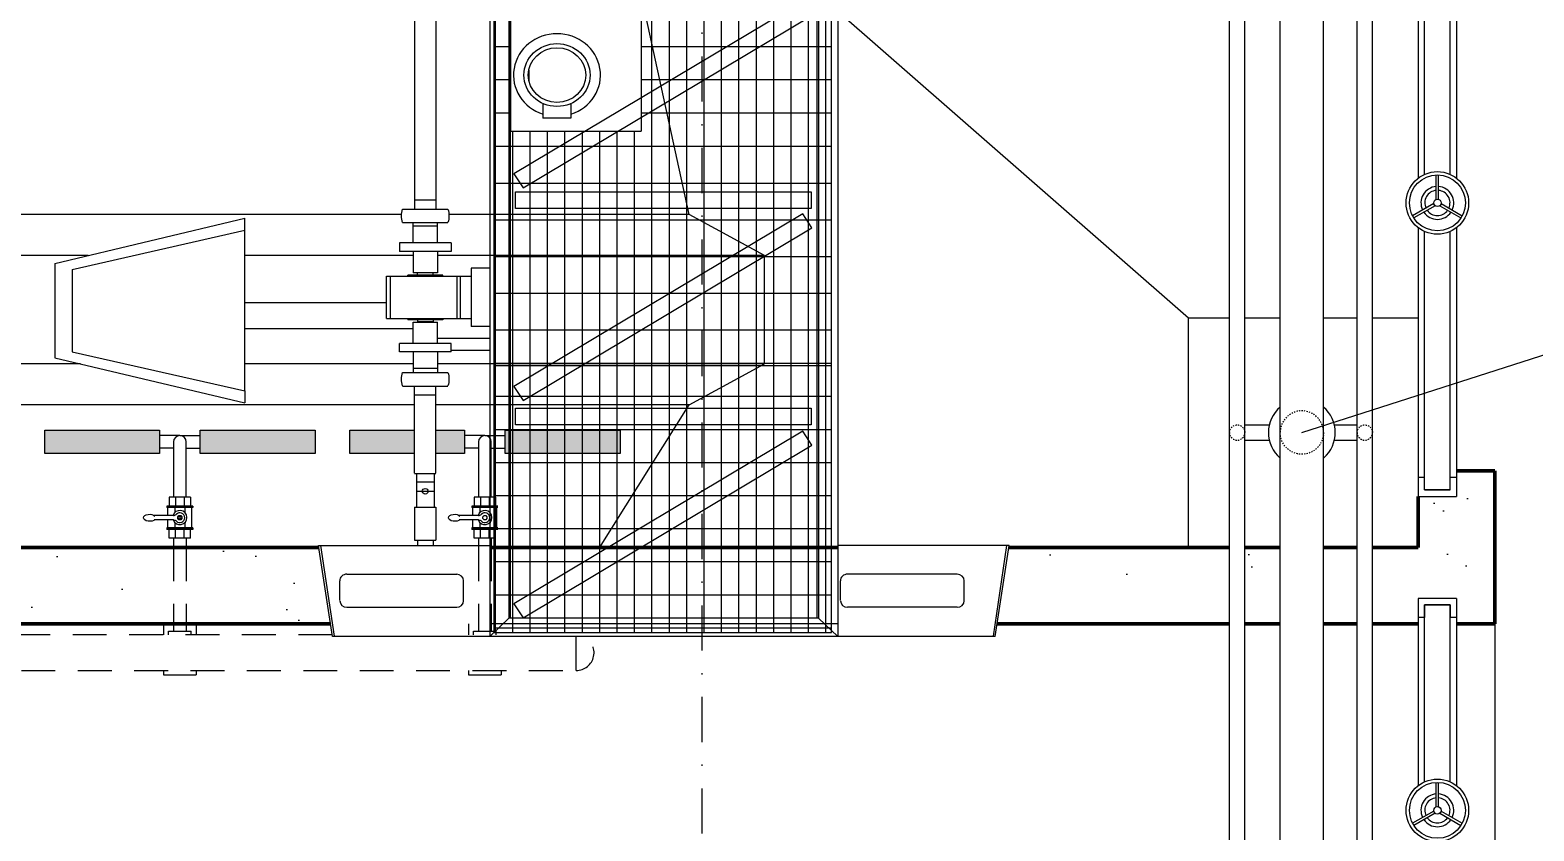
# Model space of a CAD drawing. Extents: x -2884 to -859, y 3232 to 5149.
# Drawn here: x -1777.3 to -1659.5, y 4768.7 to 4831.4 of the extents above; entities that cross this region are included whole.
import ezdxf

# ---------------------------------------------------------------- set-up
doc = ezdxf.new("R2010")
doc.units = 0
doc.header["$MEASUREMENT"] = 0
doc.linetypes.add('DGN Style 2', pattern=[442.02713, 265.216278, -176.810852])
doc.linetypes.add('DGN Style 4', pattern=[707.685435, 353.621704, -176.810852, 0.442027, -176.810852])
doc.layers.get('0').update_dxf_attribs({"linetype": 'CONTINUOUS', "lineweight": 15})
doc.layers.get('DEFPOINTS').update_dxf_attribs({"linetype": 'CONTINUOUS', "lineweight": 15})
for name, color, linetype, lineweight in [('Carroponte', 7, 'CONTINUOUS', 15), ('Muratura', 7, 'CONTINUOUS', 15), ('Paratoie', 7, 'CONTINUOUS', 15), ('Quote e scritte', 252, 'CONTINUOUS', 15), ('Tubazioni', 130, 'CONTINUOUS', 15), ('Tubazioni nascoste', 4, 'DGN Style 2', 15)]:
    doc.layers.add(name, color=color, linetype=linetype, lineweight=lineweight)
doc.dimstyles.new('SASA$0', dxfattribs={"dimtxt": 0.1, "dimasz": 0.1, "dimexe": 0.18, "dimexo": 0.0625, "dimgap": 0.1, "dimtad": 0, "dimzin": 0, "dimdsep": 46, "dimtxsty": 'Standard', "dimblk1": 'OBLIQUE', "dimblk2": 'OBLIQUE', "dimsah": 1, "dimcen": 0.09, "dimse1": 1, "dimse2": 1, "dimadec": 0, "dimazin": 0, "dimtfac": 1, "dimtdec": 4, "dimtofl": 0, "dimtmove": 0, "dimatfit": 3, "dimldrblk": 'OBLIQUE', "dimfxl": 1, "dimtolj": 1, "dimtzin": 0, "dimarcsym": 0})
pattern_1 = [(37.5, (37611.4005, -59850.958), (-0.3149668, 9.63411885), [0, -7.6, 0, -8.5, 0, -8.125]), (7.5, (37611.4, -59850.958), (8.8488835, 14.1107303), [0, -4.1, 0, -6.85, 0, -2.625]), (327.5, (37605.2505, -59850.958), (15.5707093, 0.0282953), [0, -2.5, 0, -9, 0, -11.75]), (317.5, (37605.25, -59850.958), (15.030633, 4.3883778), [0, -1.25, 0, -5.9, 0, -6.75])]

# ---------------------------------------------------------------- blocks, each defined once
blk = doc.blocks.new('_OBLIQUE')
at = {"color": 0, "linetype": 'ByBlock'}
blk.add_line((-0.5, -0.5), (0.5, 0.5), dxfattribs=at)
blk = doc.blocks.new('*D87')
at = {"layer": 'DEFPOINTS', "color": 0, "linetype": 'Continuous', "transparency": 16777216}
for p in [(-1662.52, 4784.88), (-1662.52, 4754.88), (-1657.37, 4754.88)]:
    blk.add_point(p, dxfattribs=at)
at = {"layer": 'Quote e scritte', "color": 0, "linetype": 'Continuous', "lineweight": -2, "transparency": 16777216}
for p, q in [((-1657.37, 4784.88), (-1657.37, 4774.01)), ((-1657.37, 4754.88), (-1657.37, 4765.76))]:
    blk.add_line(p, q, dxfattribs=at)
at = {"layer": 'Quote e scritte', "color": 0, "linetype": 'Continuous', "lineweight": -2, "transparency": 16777216, "xscale": 2.5, "yscale": 2.5, "zscale": 2.5}
for p, rotation in [((-1657.37, 4784.88), 90), ((-1657.37, 4754.88), 270)]:
    blk.add_blockref('_OBLIQUE', p, dxfattribs=dict(at, rotation=rotation))
at = {"layer": 'Quote e scritte', "color": 0, "linetype": 'Continuous', "transparency": 16777216, "insert": (-1657.37, 4769.88), "char_height": 2.5, "attachment_point": 5, "rotation": 90}
blk.add_mtext('\\A1;1.50', dxfattribs=at)

msp = doc.modelspace()

# ---------------------------------------------------------------- hatches: boundary and pattern name
at = {"layer": 'Muratura', "linetype": 'Continuous'}
h = msp.add_hatch(dxfattribs=at)
h.set_pattern_fill('AR-SAND', color=256, scale=5)
h.set_pattern_definition(pattern_1)
h.paths.add_polyline_path([(-1683.313, 4790.882), (-1700.625, 4790.882), (-1701.544, 4784.882), (-1683.313, 4784.882)])
h.paths.add_polyline_path([(-1679.344, 4790.882), (-1682.113, 4790.882), (-1682.113, 4784.882), (-1679.344, 4784.882)])
h.paths.add_polyline_path([(-1673.313, 4790.882), (-1675.944, 4790.882), (-1675.944, 4784.882), (-1673.313, 4784.882)])
h.paths.add_polyline_path([(-1662.52, 4796.882), (-1665.52, 4796.882), (-1665.52, 4796.382), (-1665.52, 4794.882), (-1668.52, 4794.882), (-1668.52, 4790.882), (-1672.113, 4790.882), (-1672.113, 4784.882), (-1668.52, 4784.882), (-1668.52, 4785.382), (-1668.52, 4786.882), (-1665.52, 4786.882), (-1665.52, 4785.382), (-1665.52, 4784.882), (-1662.52, 4784.882)])
h = msp.add_hatch(dxfattribs=at)
h.set_pattern_fill('AR-SAND', color=256, scale=5)
h.set_pattern_definition(pattern_1)
h.paths.add_polyline_path([(-1816.026, 4790.882), (-1867.394, 4790.882), (-1867.394, 4784.882), (-1816.026, 4784.882)])
h.paths.add_polyline_path([(-1763.458, 4790.882), (-1814.826, 4790.882), (-1814.826, 4784.882), (-1763.458, 4784.882)])
h.paths.add_polyline_path([(-1754.712, 4790.882), (-1762.258, 4790.882), (-1762.258, 4784.882), (-1753.793, 4784.882)])
at = {"layer": 'Tubazioni', "linetype": 'Continuous'}
h = msp.add_hatch(dxfattribs=at)
h.set_pattern_fill('DOTS', color=256, scale=10)
h.paths.add_polyline_path([(-1731.094, 4800.072), (-1731.323, 4800.072), (-1731.323, 4798.232), (-1731.094, 4798.232)])
h.paths.add_polyline_path([(-1731.323, 4800.072), (-1732.687, 4800.072), (-1732.687, 4798.232), (-1731.323, 4798.232)])
h.paths.add_polyline_path([(-1732.687, 4800.072), (-1734.052, 4800.072), (-1734.052, 4798.232), (-1732.687, 4798.232)])
h.paths.add_polyline_path([(-1734.052, 4800.072), (-1740.094, 4800.072), (-1740.094, 4798.232), (-1734.052, 4798.232)])
h.paths.add_polyline_path([(-1743.282, 4800.072), (-1745.541, 4800.072), (-1745.541, 4798.232), (-1743.282, 4798.232)])
h.paths.add_polyline_path([(-1747.205, 4800.072), (-1752.282, 4800.072), (-1752.282, 4798.232), (-1747.205, 4798.232)])
h.paths.add_polyline_path([(-1755.006, 4800.072), (-1764.006, 4800.072), (-1764.006, 4798.232), (-1755.006, 4798.232)])
h.paths.add_polyline_path([(-1767.195, 4800.072), (-1776.195, 4800.072), (-1776.195, 4798.232), (-1767.195, 4798.232)])
h.paths.add_polyline_path([(-1778.919, 4800.072), (-1787.919, 4800.072), (-1787.919, 4798.232), (-1778.919, 4798.232)])
h.paths.add_polyline_path([(-1791.107, 4800.072), (-1800.107, 4800.072), (-1800.107, 4798.232), (-1791.107, 4798.232)])
h.paths.add_polyline_path([(-1815.02, 4800.072), (-1824.02, 4800.072), (-1824.02, 4798.232), (-1815.02, 4798.232)])
h.paths.add_polyline_path([(-1802.832, 4800.072), (-1811.832, 4800.072), (-1811.832, 4798.232), (-1802.832, 4798.232)])
h.paths.add_polyline_path([(-1826.745, 4800.072), (-1835.745, 4800.072), (-1835.745, 4798.232), (-1826.745, 4798.232)])
h.paths.add_polyline_path([(-1838.933, 4800.072), (-1847.933, 4800.072), (-1847.933, 4798.232), (-1838.933, 4798.232)])
h.paths.add_polyline_path([(-1850.657, 4800.072), (-1859.657, 4800.072), (-1859.657, 4798.232), (-1850.657, 4798.232)])
h.paths.add_polyline_path([(-1862.846, 4800.072), (-1871.846, 4800.072), (-1871.846, 4798.232), (-1862.846, 4798.232)])
h.paths.add_polyline_path([(-1874.57, 4800.072), (-1883.57, 4800.072), (-1883.57, 4798.232), (-1874.57, 4798.232)])
h.paths.add_polyline_path([(-1886.758, 4800.072), (-1895.758, 4800.072), (-1895.758, 4798.232), (-1886.758, 4798.232)])

# ---------------------------------------------------------------- linework, layer by layer
at = {"layer": 'Carroponte', "extrusion": (0, 0, -1)}
for p, q in [((-1741.311, 4883.146), (-1741.311, 4783.908)), ((-1740.873, 4784.202), (-1740.873, 4882.648)), ((-1739.811, 4883.146), (-1739.811, 4785.334)), ((-1728.595, 4784.202), (-1728.595, 4882.648)), ((-1727.23, 4784.202), (-1727.23, 4882.648)), ((-1725.866, 4784.202), (-1725.866, 4882.648)), ((-1724.502, 4784.202), (-1724.502, 4882.648)), ((-1723.138, 4784.202), (-1723.138, 4882.648)), ((-1721.773, 4784.202), (-1721.773, 4882.648)), ((-1720.409, 4784.202), (-1720.409, 4882.648)), ((-1719.045, 4784.202), (-1719.045, 4882.648)), ((-1717.681, 4784.202), (-1717.681, 4882.648)), ((-1716.316, 4784.202), (-1716.316, 4882.648)), ((-1715.527, 4883.146), (-1715.527, 4785.334)), ((-1714.952, 4784.202), (-1714.952, 4882.648)), ((-1714.026, 4883.146), (-1714.026, 4783.908)), ((-1747.205, 4857.877), (-1747.205, 4817.401)), ((-1745.541, 4858.24), (-1745.541, 4817.401)), ((-1739.674, 4835.68), (-1739.674, 4823.497)), ((-1729.442, 4835.68), (-1729.442, 4823.497)), ((-1740.999, 4830.136), (-1739.674, 4830.136)), ((-1729.442, 4830.136), (-1714.519, 4830.136)), ((-1738.255, 4828.293), (-1738.255, 4827.489)), ((-1740.999, 4827.544), (-1739.674, 4827.544)), ((-1729.442, 4827.544), (-1714.519, 4827.544)), ((-1737.137, 4825.675), (-1737.137, 4824.534)), ((-1734.954, 4825.675), (-1734.954, 4824.534)), ((-1740.999, 4824.952), (-1739.674, 4824.952)), ((-1734.954, 4824.534), (-1737.137, 4824.534)), ((-1729.442, 4824.952), (-1714.519, 4824.952)), ((-1739.674, 4823.497), (-1729.442, 4823.497)), ((-1739.509, 4784.202), (-1739.509, 4823.497)), ((-1738.144, 4784.202), (-1738.144, 4823.497)), ((-1736.78, 4784.202), (-1736.78, 4823.497)), ((-1735.416, 4784.202), (-1735.416, 4823.497)), ((-1734.052, 4784.202), (-1734.052, 4823.497)), ((-1732.687, 4784.202), (-1732.687, 4823.497)), ((-1731.323, 4784.202), (-1731.323, 4823.497)), ((-1729.959, 4784.202), (-1729.959, 4823.497)), ((-1740.999, 4822.32), (-1714.519, 4822.32)), ((-1740.999, 4819.44), (-1714.519, 4819.44)), ((-1748.16, 4817.401), (-1744.586, 4817.401)), ((-1745.541, 4818.106), (-1747.205, 4818.106)), ((-1775.418, 4813.139), (-1760.52, 4816.678)), ((-1760.52, 4814.963), (-1760.52, 4816.678)), ((-1748.16, 4816.343), (-1744.586, 4816.343)), ((-1747.314, 4814.747), (-1747.314, 4816.343)), ((-1745.404, 4816.053), (-1747.314, 4816.053)), ((-1745.404, 4814.747), (-1745.404, 4816.343)), ((-1740.999, 4816.561), (-1714.519, 4816.561)), ((-1774.054, 4812.663), (-1760.52, 4815.756)), ((-1760.52, 4803.143), (-1760.52, 4814.963)), ((-1744.34, 4814.747), (-1748.378, 4814.747)), ((-1748.378, 4814.747), (-1748.378, 4814.083)), ((-1744.34, 4814.083), (-1748.378, 4814.083)), ((-1747.314, 4814.083), (-1747.314, 4812.403)), ((-1745.404, 4814.083), (-1745.404, 4812.403)), ((-1744.34, 4814.747), (-1744.34, 4814.083)), ((-1740.999, 4813.682), (-1714.519, 4813.682)), ((-1775.418, 4813.139), (-1775.418, 4805.749)), ((-1774.054, 4812.663), (-1774.054, 4806.205)), ((-1742.757, 4812.756), (-1742.757, 4808.194)), ((-1741.311, 4812.756), (-1742.757, 4812.756)), ((-1749.415, 4812.134), (-1742.757, 4812.134)), ((-1749.415, 4808.816), (-1749.415, 4812.134)), ((-1749.088, 4808.816), (-1749.088, 4812.134)), ((-1744.995, 4812.217), (-1747.723, 4812.217)), ((-1747.723, 4812.134), (-1747.723, 4812.217)), ((-1745.404, 4812.403), (-1747.314, 4812.403)), ((-1746.987, 4812.217), (-1746.987, 4812.403)), ((-1745.759, 4812.403), (-1746.987, 4812.403)), ((-1745.759, 4812.217), (-1745.759, 4812.403)), ((-1744.995, 4812.134), (-1744.995, 4812.217)), ((-1743.876, 4808.816), (-1743.876, 4812.134)), ((-1743.603, 4808.816), (-1743.603, 4812.134)), ((-1740.999, 4810.802), (-1714.519, 4810.802)), ((-1760.52, 4810.068), (-1749.415, 4810.068)), ((-1760.52, 4808.039), (-1747.314, 4808.039)), ((-1749.415, 4808.816), (-1742.757, 4808.816)), ((-1747.723, 4808.795), (-1747.723, 4808.712)), ((-1744.995, 4808.712), (-1747.723, 4808.712)), ((-1747.314, 4806.867), (-1747.314, 4808.546)), ((-1747.314, 4808.546), (-1745.404, 4808.546)), ((-1746.987, 4808.712), (-1746.987, 4808.567)), ((-1745.759, 4808.567), (-1746.987, 4808.567)), ((-1745.759, 4808.712), (-1745.759, 4808.567)), ((-1745.404, 4806.867), (-1745.404, 4808.546)), ((-1744.995, 4808.795), (-1744.995, 4808.712)), ((-1741.311, 4808.194), (-1742.757, 4808.194)), ((-1740.999, 4807.923), (-1714.519, 4807.923)), ((-1744.34, 4806.867), (-1748.378, 4806.867)), ((-1748.378, 4806.203), (-1748.378, 4806.867)), ((-1745.404, 4807.281), (-1741.311, 4807.281)), ((-1744.34, 4806.203), (-1744.34, 4806.867)), ((-1775.418, 4805.749), (-1760.52, 4802.21)), ((-1774.054, 4806.205), (-1760.52, 4803.14)), ((-1744.34, 4806.203), (-1748.378, 4806.203)), ((-1747.314, 4806.203), (-1747.314, 4804.586)), ((-1745.404, 4806.203), (-1745.404, 4804.586)), ((-1744.34, 4806.348), (-1741.311, 4806.348)), ((-1748.16, 4804.586), (-1744.586, 4804.586)), ((-1745.404, 4804.897), (-1747.314, 4804.897)), ((-1740.999, 4805.318), (-1714.519, 4805.318)), ((-1740.999, 4805.144), (-1714.519, 4805.144)), ((-1760.52, 4803.143), (-1760.52, 4802.21)), ((-1748.16, 4803.528), (-1744.586, 4803.528)), ((-1747.205, 4796.687), (-1747.205, 4803.528)), ((-1745.541, 4796.687), (-1745.541, 4803.528)), ((-1745.541, 4802.823), (-1747.205, 4802.823)), ((-1740.999, 4802.726), (-1714.519, 4802.726)), ((-1740.999, 4800.134), (-1714.519, 4800.134)), ((-1740.999, 4797.542), (-1714.519, 4797.542)), ((-1747.205, 4796.661), (-1745.541, 4796.661)), ((-1747.041, 4796.661), (-1747.041, 4796.013)), ((-1747.041, 4796.013), (-1747.041, 4794.043)), ((-1747.041, 4796.013), (-1745.677, 4796.013)), ((-1745.677, 4796.661), (-1745.677, 4796.013)), ((-1745.677, 4796.013), (-1745.677, 4794.043)), ((-1747.041, 4795.288), (-1745.677, 4795.288)), ((-1740.999, 4794.95), (-1714.519, 4794.95)), ((-1747.205, 4794.043), (-1745.541, 4794.043)), ((-1747.205, 4794.043), (-1747.205, 4791.451)), ((-1745.541, 4794.043), (-1745.541, 4791.451)), ((-1747.205, 4791.451), (-1745.541, 4791.451)), ((-1746.987, 4791.451), (-1746.987, 4791.036)), ((-1745.759, 4791.451), (-1745.759, 4791.036)), ((-1740.999, 4792.358), (-1714.519, 4792.358)), ((-1753.644, 4783.908), (-1754.736, 4791.036)), ((-1754.736, 4791.036), (-1741.311, 4791.036)), ((-1753.481, 4783.934), (-1754.545, 4791.036)), ((-1700.602, 4791.036), (-1714.026, 4791.036)), ((-1701.83, 4783.934), (-1700.766, 4791.036)), ((-1701.693, 4783.908), (-1700.602, 4791.036)), ((-1740.999, 4789.765), (-1714.519, 4789.765)), ((-1753.071, 4786.708), (-1753.071, 4788.263)), ((-1752.526, 4788.781), (-1743.903, 4788.781)), ((-1743.358, 4786.708), (-1743.358, 4788.263)), ((-1713.808, 4786.708), (-1713.808, 4788.263)), ((-1704.667, 4788.781), (-1713.262, 4788.781)), ((-1704.122, 4786.708), (-1704.122, 4788.263)), ((-1740.999, 4787.173), (-1714.519, 4787.173)), ((-1752.526, 4786.189), (-1743.903, 4786.189)), ((-1704.667, 4786.189), (-1713.262, 4786.189)), ((-1739.811, 4785.334), (-1741.311, 4783.908)), ((-1740.999, 4784.581), (-1714.519, 4784.581)), ((-1715.527, 4785.334), (-1739.811, 4785.334)), ((-1715.527, 4785.334), (-1714.026, 4783.908)), ((-1701.693, 4783.908), (-1753.644, 4783.908))]:
    msp.add_line(p, q, dxfattribs=at)
at = {"layer": 'Carroponte', "extrusion": (0, 0, -1), "flags": 128}
for points in [[(1740.999, 4784.202), (1714.519, 4784.202), (1714.519, 4882.648), (1740.999, 4882.648)], [(1716.778, 4833.67), (1739.414, 4820.152), (1738.688, 4819.054), (1716.052, 4832.573)], [(1739.305, 4818.752), (1716.117, 4818.752), (1716.117, 4817.456), (1739.305, 4817.456)], [(1716.778, 4817.018), (1739.414, 4803.499), (1738.688, 4802.402), (1716.052, 4815.921)], [(1739.305, 4801.789), (1716.117, 4801.789), (1716.117, 4800.493), (1739.305, 4800.493)], [(1716.778, 4799.989), (1739.414, 4786.47), (1738.688, 4785.373), (1716.052, 4798.891)]]:
    msp.add_lwpolyline(points, close=True, dxfattribs=at)
msp.add_lwpolyline([(1739.674, 4785.334), (1739.674, 4836.094), (1739.674, 4836.094), (1739.674, 4873.037), (1739.674, 4873.037), (1739.674, 4883.017), (1715.663, 4883.017), (1715.663, 4785.334)], dxfattribs=at)
at = {"layer": 'Carroponte'}
for centre, major_axis, start_param, end_param in [((-1736.04, 4827.903), (3.411, 0), -1.2450668, 4.3866595), ((-1752.521, 4788.262), (0.546, 0), 1.5707963, 3.1415927), ((-1743.91, 4788.262), (0.546, 0), 0, 1.5707963), ((-1713.271, 4788.262), (0.546, 0), 1.5707963, 3.1415927), ((-1704.66, 4788.262), (0.546, 0), 0, 1.5707963), ((-1752.521, 4786.706), (0.546, 0), 3.1415927, 4.712389), ((-1743.91, 4786.706), (0.546, 0), -1.5707963, 0), ((-1713.271, 4786.706), (0.546, 0), 3.1415927, 4.712389), ((-1704.66, 4786.706), (0.546, 0), -1.5707963, 0)]:
    msp.add_ellipse(centre, major_axis=major_axis, ratio=0.95, start_param=start_param, end_param=end_param, dxfattribs=at)
for centre, major_axis in [((-1736.04, 4827.903), (2.592, 0)), ((-1736.04, 4827.903), (2.251, 0)), ((-1746.372, 4795.278), (-0.232, 0))]:
    msp.add_ellipse(centre, major_axis=major_axis, ratio=0.95, dxfattribs=at)
at = {"layer": 'Carroponte', "extrusion": (0, 0, -1)}
for centre, start_param, end_param in [((-1745.23, 4816.868), -0.234045, 0.234045), ((-1747.513, 4816.868), 2.9075476, 3.3756377), ((-1745.23, 4804.065), -0.234045, 0.234045), ((-1747.513, 4804.065), 2.9075476, 3.3756377)]:
    msp.add_ellipse(centre, major_axis=(-3.002, 0), ratio=0.76, start_param=start_param, end_param=end_param, dxfattribs=at)
at = {"layer": 'Muratura', "linetype": 'Continuous'}
for p, q in [((-1725.677, 4816.986), (-1732.708, 4849.247)), ((-1732.708, 4849.247), (-1686.52, 4808.882)), ((-1748.229, 4816.986), (-1895.831, 4816.986)), ((-1725.677, 4816.986), (-1744.515, 4816.986)), ((-1719.766, 4813.764), (-1725.677, 4816.986)), ((-1772.788, 4813.764), (-1868.52, 4813.764)), ((-1747.314, 4813.764), (-1760.52, 4813.764)), ((-1719.766, 4813.764), (-1745.404, 4813.764)), ((-1719.766, 4805.271), (-1719.766, 4813.764)), ((-1686.52, 4790.882), (-1686.52, 4808.882)), ((-1686.52, 4808.882), (-1683.313, 4808.882)), ((-1682.113, 4808.882), (-1679.344, 4808.882)), ((-1675.944, 4808.882), (-1673.313, 4808.882)), ((-1672.113, 4808.882), (-1668.52, 4808.882)), ((-1773.406, 4805.271), (-1868.52, 4805.271)), ((-1747.314, 4805.271), (-1760.52, 4805.271)), ((-1719.766, 4805.271), (-1745.404, 4805.271)), ((-1725.677, 4802.049), (-1719.766, 4805.271)), ((-1747.205, 4802.049), (-1895.831, 4802.049)), ((-1725.677, 4802.049), (-1745.541, 4802.049)), ((-1732.708, 4790.86), (-1725.677, 4802.049)), ((-1714.026, 4784.882), (-1741.311, 4784.882))]:
    msp.add_line(p, q, dxfattribs=at)
at = {"layer": 'Muratura', "linetype": 'Continuous', "lineweight": 50}
for p, q in [((-1665.52, 4796.882), (-1662.52, 4796.882)), ((-1662.52, 4796.882), (-1662.52, 4784.882)), ((-1754.712, 4790.882), (-1897.571, 4790.882)), ((-1714.026, 4790.882), (-1741.311, 4790.882)), ((-1683.313, 4790.882), (-1700.625, 4790.882)), ((-1679.344, 4790.882), (-1682.113, 4790.882)), ((-1673.313, 4790.882), (-1675.944, 4790.882)), ((-1668.52, 4790.882), (-1672.113, 4790.882)), ((-1753.793, 4784.882), (-1897.458, 4784.882)), ((-1683.313, 4784.882), (-1701.544, 4784.882)), ((-1679.344, 4784.882), (-1682.113, 4784.882)), ((-1673.313, 4784.882), (-1675.944, 4784.882)), ((-1668.52, 4784.882), (-1672.113, 4784.882)), ((-1662.52, 4784.882), (-1665.52, 4784.882))]:
    msp.add_line(p, q, dxfattribs=at)
at = {"layer": 'Muratura', "ltscale": 0.0001}
for p, q in [((-1766.891, 4784.882), (-1766.891, 4784.035)), ((-1764.322, 4784.882), (-1764.322, 4784.035)), ((-1742.978, 4784.882), (-1742.978, 4784.035)), ((-1766.891, 4781.235), (-1766.891, 4780.904)), ((-1766.891, 4780.904), (-1764.322, 4780.904)), ((-1764.322, 4781.235), (-1764.322, 4780.904)), ((-1742.978, 4781.235), (-1742.978, 4780.904)), ((-1742.978, 4780.904), (-1740.409, 4780.904)), ((-1740.409, 4781.235), (-1740.409, 4780.904))]:
    msp.add_line(p, q, dxfattribs=at)
at = {"layer": 'Muratura', "linetype": 'Continuous', "lineweight": 50}
msp.add_lwpolyline([(-1668.52, 4790.882), (-1668.52, 4794.882)], dxfattribs=at)
at = {"layer": 'Paratoie'}
for p, q in [((-1668.02, 4820.12), (-1668.02, 4840.382)), ((-1666.02, 4820.12), (-1666.02, 4840.382)), ((-1668.02, 4795.382), (-1668.02, 4815.644)), ((-1666.02, 4795.382), (-1666.02, 4815.644)), ((-1668.52, 4796.382), (-1668.52, 4794.882)), ((-1668.52, 4796.382), (-1668.02, 4796.382)), ((-1666.02, 4796.382), (-1665.52, 4796.382)), ((-1665.52, 4796.382), (-1665.52, 4794.882)), ((-1668.02, 4795.382), (-1666.02, 4795.382)), ((-1668.52, 4786.882), (-1668.52, 4785.382)), ((-1665.52, 4786.882), (-1665.52, 4785.382)), ((-1668.02, 4785.382), (-1668.52, 4785.382)), ((-1668.02, 4786.382), (-1666.02, 4786.382)), ((-1666.02, 4786.382), (-1668.02, 4786.382)), ((-1668.02, 4786.382), (-1668.02, 4785.382)), ((-1668.02, 4772.51), (-1668.02, 4786.382)), ((-1666.02, 4786.382), (-1666.02, 4785.382)), ((-1666.02, 4772.51), (-1666.02, 4786.382)), ((-1665.52, 4785.382), (-1666.02, 4785.382))]:
    msp.add_line(p, q, dxfattribs=at)
at = {"layer": 'Paratoie', "linetype": 'Continuous'}
for p, q in [((-1668.52, 4839.382), (-1668.52, 4819.821)), ((-1665.52, 4839.382), (-1665.52, 4819.821)), ((-1667.117, 4818.154), (-1667.117, 4820.07)), ((-1666.923, 4818.154), (-1666.923, 4820.07)), ((-1667.304, 4817.829), (-1668.964, 4816.872)), ((-1667.208, 4817.662), (-1668.867, 4816.704)), ((-1666.832, 4817.662), (-1665.173, 4816.704)), ((-1666.736, 4817.829), (-1665.077, 4816.871)), ((-1668.52, 4815.943), (-1668.52, 4796.382)), ((-1665.52, 4815.943), (-1665.52, 4796.382)), ((-1668.52, 4794.882), (-1665.52, 4794.882)), ((-1665.52, 4786.882), (-1668.52, 4786.882)), ((-1668.52, 4785.382), (-1668.52, 4772.211)), ((-1665.52, 4785.382), (-1665.52, 4772.211)), ((-1667.117, 4770.545), (-1667.117, 4772.461)), ((-1666.923, 4770.545), (-1666.923, 4772.461)), ((-1667.304, 4770.22), (-1668.964, 4769.262)), ((-1667.208, 4770.053), (-1668.867, 4769.095)), ((-1666.832, 4770.053), (-1665.173, 4769.095)), ((-1666.736, 4770.22), (-1665.077, 4769.262))]:
    msp.add_line(p, q, dxfattribs=at)
at = {"layer": 'Paratoie', "extrusion": (0, 0, -1)}
for p, q in [((-1668.02, 4795.382), (-1668.02, 4796.382)), ((-1666.02, 4795.382), (-1666.02, 4796.382)), ((-1666.02, 4795.382), (-1668.02, 4795.382))]:
    msp.add_line(p, q, dxfattribs=at)
at = {"layer": 'Paratoie', "linetype": 'Continuous'}
for centre, radius in [((-1667.02, 4817.882), 2.451), ((-1667.02, 4817.882), 2.19), ((-1667.02, 4817.882), 0.289), ((-1667.02, 4770.272), 2.451), ((-1667.02, 4770.272), 2.19), ((-1667.02, 4770.272), 0.289)]:
    msp.add_circle(centre, radius, dxfattribs=at)
for centre, radius, start, end in [((-1667.02, 4817.882), 1.288, 94.30378, 205.69339), ((-1667.02, 4817.882), 0.989, 95.60889, 204.38732), ((-1667.02, 4817.882), 1.288, 334.30456, 85.69413), ((-1667.02, 4817.882), 0.989, 335.61001, 84.38819), ((-1667.02, 4817.882), 0.989, 215.60765, 324.38967), ((-1667.02, 4817.882), 1.288, 214.30278, 325.69518), ((-1667.02, 4770.272), 1.288, 94.30378, 205.69339), ((-1667.02, 4770.272), 0.989, 95.60889, 204.38732), ((-1667.02, 4770.272), 1.288, 334.30456, 85.69413), ((-1667.02, 4770.272), 0.989, 335.61001, 84.38819), ((-1667.02, 4770.272), 1.288, 214.30278, 325.69518), ((-1667.02, 4770.272), 0.989, 215.60765, 324.38967)]:
    msp.add_arc(centre, radius, start, end, dxfattribs=at)
at = {"layer": 'Quote e scritte', "linetype": 'DGN Style 4', "ltscale": 0.01}
msp.add_line((-1724.675, 4922.606), (-1724.675, 4723.428), dxfattribs=at)
at = {"layer": 'Quote e scritte', "linetype": 'Continuous'}
msp.add_line((-1677.644, 4799.882), (-1617.688, 4819.104), dxfattribs=at)
at = {"layer": 'Tubazioni'}
for p, q in [((-1679.344, 4739.773), (-1679.344, 4923.216)), ((-1675.944, 4739.773), (-1675.944, 4923.216)), ((-1683.313, 4739.773), (-1683.313, 4890.503)), ((-1682.113, 4739.773), (-1682.113, 4890.503)), ((-1673.313, 4746.46), (-1673.313, 4890.503)), ((-1672.113, 4746.46), (-1672.113, 4890.503))]:
    msp.add_line(p, q, dxfattribs=at)
at = {"layer": 'Tubazioni', "linetype": 'Continuous'}
for p, q in [((-1765.606, 4799.652), (-1767.195, 4799.652)), ((-1765.606, 4799.652), (-1764.006, 4799.652)), ((-1741.694, 4799.652), (-1743.282, 4799.652)), ((-1741.694, 4799.652), (-1740.094, 4799.652)), ((-1682.113, 4800.482), (-1680.194, 4800.482)), ((-1675.094, 4800.482), (-1673.313, 4800.482)), ((-1766.106, 4798.652), (-1767.195, 4798.652)), ((-1765.106, 4798.652), (-1764.006, 4798.652)), ((-1742.194, 4798.652), (-1743.282, 4798.652)), ((-1741.194, 4798.652), (-1740.094, 4798.652)), ((-1682.113, 4799.282), (-1680.194, 4799.282)), ((-1675.094, 4799.282), (-1673.313, 4799.282)), ((-1662.52, 4784.882), (-1662.52, 4754.882))]:
    msp.add_line(p, q, dxfattribs=at)
at = {"layer": 'Tubazioni', "extrusion": (0, 0, -1)}
for p, q in [((-1766.106, 4799.152), (-1766.106, 4794.811)), ((-1765.106, 4794.811), (-1765.106, 4799.152)), ((-1742.194, 4799.152), (-1742.194, 4794.811)), ((-1741.194, 4794.811), (-1741.194, 4799.152)), ((-1764.766, 4794.811), (-1766.447, 4794.811)), ((-1766.447, 4794.811), (-1766.447, 4794.125)), ((-1765.954, 4794.789), (-1765.954, 4794.125)), ((-1765.258, 4794.789), (-1765.258, 4794.125)), ((-1764.766, 4794.811), (-1764.766, 4794.125)), ((-1740.853, 4794.811), (-1742.534, 4794.811)), ((-1742.534, 4794.811), (-1742.534, 4794.125)), ((-1742.042, 4794.789), (-1742.042, 4794.125)), ((-1741.346, 4794.789), (-1741.346, 4794.125)), ((-1740.853, 4794.811), (-1740.853, 4794.125)), ((-1764.595, 4794.125), (-1766.618, 4794.125)), ((-1766.618, 4794.125), (-1766.618, 4794)), ((-1764.595, 4794.063), (-1766.618, 4794.063)), ((-1764.595, 4794), (-1766.618, 4794)), ((-1766.556, 4793.435), (-1766.556, 4794)), ((-1765.986, 4793.622), (-1765.986, 4794)), ((-1765.196, 4793.635), (-1765.196, 4794)), ((-1764.657, 4792.415), (-1764.657, 4794)), ((-1764.595, 4794.125), (-1764.595, 4794)), ((-1740.682, 4794.125), (-1742.705, 4794.125)), ((-1742.705, 4794.125), (-1742.705, 4794)), ((-1740.682, 4794.063), (-1742.705, 4794.063)), ((-1740.682, 4794), (-1742.705, 4794)), ((-1742.643, 4793.435), (-1742.643, 4794)), ((-1742.073, 4793.622), (-1742.073, 4794)), ((-1741.283, 4793.635), (-1741.283, 4794)), ((-1740.744, 4792.415), (-1740.744, 4794)), ((-1766.112, 4793.375), (-1767.617, 4793.375)), ((-1766.105, 4793.032), (-1767.61, 4793.032)), ((-1766.618, 4792.415), (-1766.618, 4792.291)), ((-1764.595, 4792.415), (-1766.618, 4792.415)), ((-1766.556, 4792.415), (-1766.556, 4792.985)), ((-1765.986, 4792.415), (-1765.986, 4792.793)), ((-1765.196, 4792.415), (-1765.196, 4792.848)), ((-1764.595, 4792.415), (-1764.595, 4792.291)), ((-1742.2, 4793.375), (-1743.704, 4793.375)), ((-1742.192, 4793.032), (-1743.697, 4793.032)), ((-1742.705, 4792.415), (-1742.705, 4792.291)), ((-1740.682, 4792.415), (-1742.705, 4792.415)), ((-1742.643, 4792.415), (-1742.643, 4792.985)), ((-1742.073, 4792.415), (-1742.073, 4792.793)), ((-1741.284, 4792.415), (-1741.283, 4792.848)), ((-1764.595, 4792.353), (-1766.618, 4792.353)), ((-1764.595, 4792.291), (-1766.618, 4792.291)), ((-1766.447, 4791.605), (-1766.447, 4792.291)), ((-1764.766, 4791.605), (-1766.447, 4791.605)), ((-1766.106, 4791.605), (-1766.106, 4790.882)), ((-1765.954, 4791.633), (-1765.954, 4792.291)), ((-1765.259, 4791.633), (-1765.259, 4792.291)), ((-1765.106, 4791.605), (-1765.106, 4790.882)), ((-1764.766, 4791.605), (-1764.766, 4792.291)), ((-1740.682, 4792.353), (-1742.705, 4792.353)), ((-1740.682, 4792.291), (-1742.705, 4792.291)), ((-1742.534, 4791.605), (-1742.534, 4792.291)), ((-1740.853, 4791.605), (-1742.534, 4791.605)), ((-1742.194, 4791.605), (-1742.194, 4790.882)), ((-1742.042, 4791.633), (-1742.042, 4792.291)), ((-1741.346, 4791.633), (-1741.346, 4792.291)), ((-1741.194, 4791.605), (-1741.194, 4790.882)), ((-1740.853, 4791.605), (-1740.853, 4792.291))]:
    msp.add_line(p, q, dxfattribs=at)
at = {"layer": 'Tubazioni', "linetype": 'Continuous'}
for points in [[(-1776.195, 4800.072), (-1767.195, 4800.072), (-1767.195, 4798.232), (-1776.195, 4798.232)], [(-1764.006, 4800.072), (-1755.006, 4800.072), (-1755.006, 4798.232), (-1764.006, 4798.232)], [(-1740.094, 4800.072), (-1731.094, 4800.072), (-1731.094, 4798.232), (-1740.094, 4798.232)]]:
    msp.add_lwpolyline(points, close=True, dxfattribs=at)
for points in [[(-1747.205, 4798.232), (-1752.282, 4798.232), (-1752.282, 4800.072), (-1747.205, 4800.072)], [(-1745.541, 4800.072), (-1743.282, 4800.072), (-1743.282, 4798.232), (-1745.541, 4798.232)]]:
    msp.add_lwpolyline(points, dxfattribs=at)
at = {"layer": 'Tubazioni', "extrusion": (0, 0, -1), "flags": 128}
for points in [[(1765.539, 4793.373), (1765.442, 4793.276), (1765.441, 4793.14), (1765.538, 4793.043), (1765.674, 4793.043), (1765.771, 4793.139), (1765.771, 4793.276), (1765.675, 4793.372)], [(1741.626, 4793.373), (1741.529, 4793.276), (1741.529, 4793.14), (1741.625, 4793.043), (1741.761, 4793.043), (1741.858, 4793.139), (1741.859, 4793.276), (1741.762, 4793.372)]]:
    msp.add_lwpolyline(points, close=True, dxfattribs=at)
at = {"layer": 'Tubazioni', "extrusion": (0, 0, -1)}
msp.add_circle((1765.606, 4793.208), 0.0817, dxfattribs=at)
at = {"layer": 'Tubazioni'}
for centre, radius, start, end in [((-1677.644, 4799.882), 2.62, 130.45533, 229.54467), ((-1677.644, 4799.882), 2.62, 311.17176, 49.54467), ((-1765.606, 4793.219), 0.554, 199.72795, 163.64177), ((-1765.606, 4793.208), 0.385, 224.34199, 136.59258), ((-1741.694, 4793.219), 0.554, 199.72795, 163.64177), ((-1741.694, 4793.208), 0.385, 224.34199, 136.59258), ((-1766.112, 4793.686), 0.311, 269.99846, 316.59258), ((-1742.2, 4793.686), 0.311, 269.99846, 316.59258)]:
    msp.add_arc(centre, radius, start, end, dxfattribs=at)
at = {"layer": 'Tubazioni', "linetype": 'DGN Style 2', "ltscale": 0.0001}
for centre, radius, start, end in [((-1677.644, 4799.882), 1.7, 0, 179.99978), ((-1682.713, 4799.882), 0.6, 180, 0), ((-1672.713, 4799.882), 0.6, 180, 0)]:
    msp.add_arc(centre, radius, start, end, dxfattribs=at)
at = {"layer": 'Tubazioni', "linetype": 'Continuous'}
for centre in [(-1765.606, 4799.152), (-1741.694, 4799.152)]:
    msp.add_arc(centre, 0.5, 0, 180, dxfattribs=at)
at = {"layer": 'Tubazioni', "linetype": 'DGN Style 2', "ltscale": 0.0001, "extrusion": (0, 0, -1)}
for centre, radius, start, end in [((1682.713, 4799.882), 0.6, 360, 180), ((1677.644, 4799.882), 1.7, 180, 359.99978), ((1672.713, 4799.882), 0.6, 360, 180)]:
    msp.add_arc(centre, radius, start, end, dxfattribs=at)
at = {"layer": 'Tubazioni', "extrusion": (0, 0, -1)}
for centre in [(1766.105, 4792.721), (1742.192, 4792.721)]:
    msp.add_arc(centre, 0.311, 90.00154, 135.65801, dxfattribs=at)
for centre in [(-1767.987, 4793.201), (-1744.075, 4793.201)]:
    msp.add_ellipse(centre, major_axis=(-0.478, 0), ratio=0.5773503, start_param=-2.6693175, end_param=2.6607152, dxfattribs=at)
at = {"layer": 'Tubazioni nascoste', "linetype": 'DGN Style 2', "ltscale": 0.01}
for p, q in [((-1766.106, 4790.882), (-1766.106, 4784.308)), ((-1765.106, 4790.882), (-1765.106, 4784.308)), ((-1742.194, 4790.882), (-1742.194, 4784.308)), ((-1741.194, 4790.882), (-1741.194, 4784.308)), ((-1766.487, 4784.035), (-1766.487, 4784.308)), ((-1766.487, 4784.308), (-1764.726, 4784.308)), ((-1764.726, 4784.035), (-1764.726, 4784.308)), ((-1742.575, 4784.035), (-1742.575, 4784.308)), ((-1742.575, 4784.308), (-1740.813, 4784.308)), ((-1740.813, 4784.035), (-1740.813, 4784.308)), ((-1753.664, 4784.035), (-1896.171, 4784.035)), ((-1734.534, 4781.235), (-1734.534, 4783.908)), ((-1897.371, 4781.235), (-1734.534, 4781.235))]:
    msp.add_line(p, q, dxfattribs=at)
msp.add_arc((-1734.534, 4782.635), 1.4, 270, 65.46982, dxfattribs=at)

# ---------------------------------------------------------------- dimensions: what is measured, and where the dimension line sits
at = {"layer": 'Quote e scritte', "linetype": 'Continuous'}
dim = msp.add_linear_dim(base=(-1657.369, 4754.882), p1=(-1662.52, 4784.882), p2=(-1662.52, 4754.882), angle=90, dimstyle='SASA$0', override={"dimtxt": 2.5, "dimasz": 2.5, "dimgap": 1, "dimlfac": 0.05}, dxfattribs=at)
dim.commit()
dim.dimension.update_dxf_attribs({"geometry": '*D87', "text_midpoint": (-1657.369, 4769.882)})

doc.saveas('drawing.dxf')
